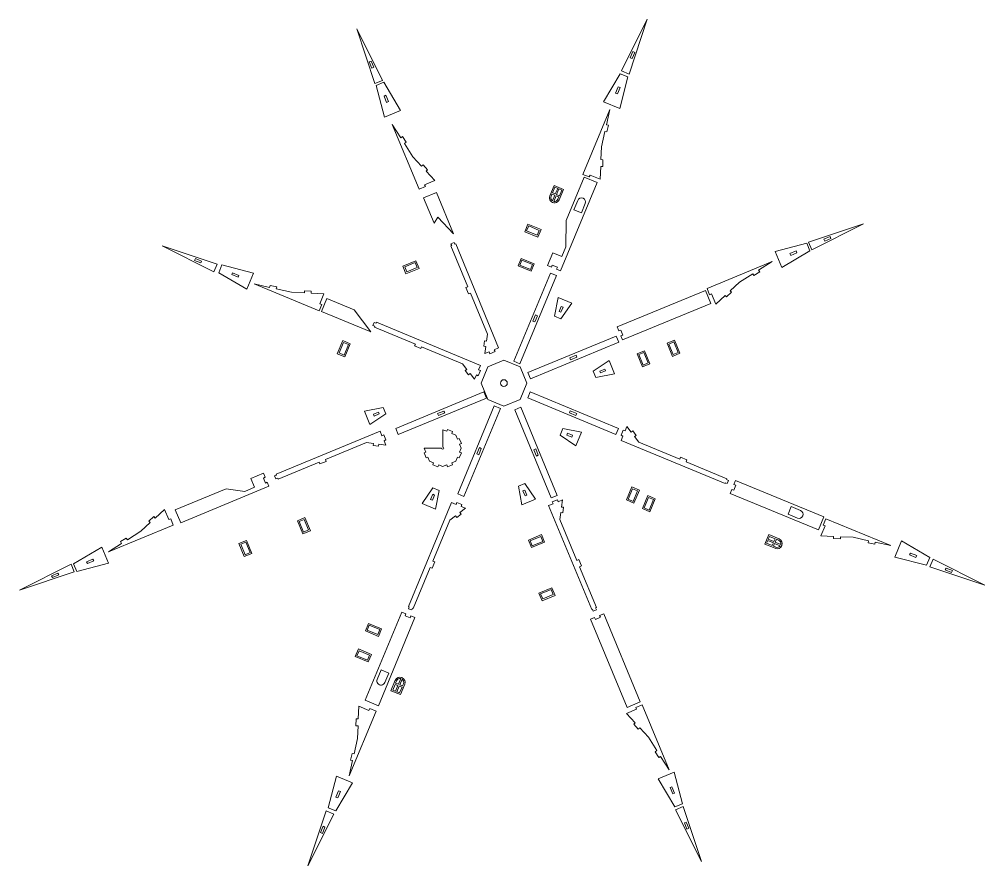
# Model space of a CAD drawing. Header units: millimetres. Extents: x -5563 to 1495, y -1833 to 2679.
# Drawn here: x -5563 to -4147, y -1673 to -432 of the extents above; entities that cross this region are included whole.
import ezdxf

# ---------------------------------------------------------------- set-up
doc = ezdxf.new("R2010")
doc.units = ezdxf.units.MM

msp = doc.modelspace()

# ---------------------------------------------------------------- linework, layer by layer
at = {"color": 7, "linetype": 'Continuous', "lineweight": 15}
for p, q in [((-4679.8, -507.8), (-4641.8, -432.1)), ((-4641.8, -432.1), (-4668.5, -512.5)), ((-5041.2, -526.3), (-5067.9, -445.9)), ((-5067.9, -445.9), (-5030, -521.7)), ((-4666.9, -488.7), (-4663, -479.5)), ((-4660.3, -480.6), (-4664.1, -489.8)), ((-4663, -479.5), (-4660.3, -480.6)), ((-5049.5, -494.4), (-5046.7, -493.3)), ((-5045.6, -503.7), (-5049.5, -494.4)), ((-5046.7, -493.3), (-5042.9, -502.5)), ((-4664.1, -489.8), (-4666.9, -488.7)), ((-5042.9, -502.5), (-5045.6, -503.7)), ((-4668.5, -512.5), (-4679.8, -507.8)), ((-5030, -521.7), (-5041.2, -526.3)), ((-4706, -553.1), (-4681.6, -511.9)), ((-4670.3, -516.6), (-4682.3, -563)), ((-4681.6, -511.9), (-4670.3, -516.6)), ((-5039.3, -529.1), (-5028, -524.4)), ((-5027.4, -575.5), (-5039.3, -529.1)), ((-5028, -524.4), (-5003.7, -565.7)), ((-4688.3, -540.2), (-4684.5, -531)), ((-4681.7, -532.1), (-4685.6, -541.3)), ((-4684.5, -531), (-4681.7, -532.1)), ((-5027.9, -544.7), (-5025.1, -543.5)), ((-5024.1, -553.9), (-5027.9, -544.7)), ((-5025.1, -543.5), (-5021.3, -552.8)), ((-4685.6, -541.3), (-4688.3, -540.2)), ((-5003.7, -565.7), (-5027.4, -575.5)), ((-5021.3, -552.8), (-5024.1, -553.9)), ((-4736.2, -659.5), (-4696.7, -564.3)), ((-4682.3, -563), (-4706, -553.1)), ((-4696.7, -564.3), (-4701.8, -586.9)), ((-5015.7, -586.2), (-5003.3, -605.7)), ((-4976.4, -681.3), (-5015.7, -586.2)), ((-4701.8, -586.9), (-4698.8, -587.5)), ((-4698.8, -587.5), (-4701, -597.3)), ((-5003.3, -605.7), (-5000.8, -604.1)), ((-5000.8, -604.1), (-4995.4, -612.5)), ((-4703.9, -596.7), (-4709, -619.2)), ((-4701, -597.3), (-4703.9, -596.7)), ((-4995.4, -612.5), (-4998, -614.1)), ((-4998, -614.1), (-4985.5, -633.6)), ((-4709, -619.2), (-4709.8, -637.9)), ((-4985.5, -633.6), (-4972.9, -647.4)), ((-4972.9, -647.4), (-4970.7, -645.4)), ((-4970.7, -645.4), (-4963.9, -652.8)), ((-4710.2, -647.9), (-4711, -666.6)), ((-4707.2, -648.1), (-4710.2, -647.9)), ((-4709.8, -637.9), (-4706.8, -638.1)), ((-4706.8, -638.1), (-4707.2, -648.1)), ((-4963.9, -652.8), (-4966.1, -654.8)), ((-4966.1, -654.8), (-4953.5, -668.6)), ((-4734.4, -663.7), (-4760.8, -727.2)), ((-4727, -663.3), (-4736.2, -659.5)), ((-4734.4, -663.7), (-4715.3, -671.6)), ((-4725.8, -660.5), (-4727, -663.3)), ((-4711, -666.6), (-4725.8, -660.5)), ((-4967.1, -677.5), (-4976.4, -681.3)), ((-4953.5, -668.6), (-4968.3, -674.7)), ((-4968.3, -674.7), (-4967.1, -677.5)), ((-4778.5, -675.7), (-4784.8, -691)), ((-4777.4, -678.3), (-4780.8, -686.6)), ((-4764.6, -681.5), (-4778.5, -675.7)), ((-4773.2, -680.1), (-4777.4, -678.3)), ((-4715.3, -671.6), (-4769, -800.9)), ((-4950.9, -685.9), (-4970, -693.8)), ((-4925.8, -746.5), (-4950.9, -685.9)), ((-4781.6, -688.5), (-4782.9, -691.7)), ((-4777.4, -690.2), (-4781.6, -688.5)), ((-4780.9, -698.5), (-4777.4, -690.2)), ((-4780.8, -686.6), (-4776.7, -688.3)), ((-4775.6, -691), (-4779, -699.2)), ((-4776.7, -688.3), (-4773.2, -680.1)), ((-4771.4, -692.7), (-4775.6, -691)), ((-4771.4, -680.8), (-4774.8, -689.1)), ((-4774.8, -689.1), (-4770.7, -690.8)), ((-4772.8, -696), (-4771.4, -692.7)), ((-4767.2, -682.6), (-4771.4, -680.8)), ((-4770.9, -696.7), (-4764.6, -681.5)), ((-4770.7, -690.8), (-4767.2, -682.6)), ((-4954.5, -731.2), (-4970, -693.8)), ((-4743.8, -697.7), (-4749.6, -711.5)), ((-4738.5, -716.1), (-4732.8, -702.3)), ((-4749.6, -711.5), (-4738.5, -716.1)), ((-4954.5, -731.2), (-4949, -722.5)), ((-4949, -722.5), (-4925.8, -746.5)), ((-4816.8, -732.5), (-4821.4, -743.6)), ((-4815.7, -735.2), (-4818.8, -742.5)), ((-4797.7, -740.5), (-4816.8, -732.5)), ((-4800.3, -741.6), (-4815.7, -735.2)), ((-4760.8, -727.2), (-4761.5, -765.6)), ((-4405.5, -759), (-4325, -732.3)), ((-4325, -732.3), (-4400.8, -770.2)), ((-4821.4, -743.6), (-4802.3, -751.6)), ((-4818.8, -742.5), (-4803.4, -748.9)), ((-4803.4, -748.9), (-4800.3, -741.6)), ((-4802.3, -751.6), (-4797.7, -740.5)), ((-5277.3, -802.3), (-5353, -764.3)), ((-5353, -764.3), (-5272.6, -791)), ((-4929.8, -761.2), (-4925.2, -759.3)), ((-4928.6, -763.9), (-4929.8, -761.2)), ((-4929.8, -764.4), (-4928.6, -763.9)), ((-4925.2, -759.3), (-4924, -762)), ((-4924, -762), (-4922.8, -761.5)), ((-4922.8, -761.5), (-4859.8, -914)), ((-4454.4, -772.4), (-4408, -760.5)), ((-4408, -760.5), (-4403.3, -771.8)), ((-4400.8, -770.2), (-4405.5, -759)), ((-4382.8, -754.6), (-4373.6, -750.8)), ((-4381.7, -757.4), (-4382.8, -754.6)), ((-4372.5, -753.5), (-4381.7, -757.4)), ((-4373.6, -750.8), (-4372.5, -753.5)), ((-4905, -824.5), (-4929.8, -764.4)), ((-4780.4, -774.5), (-4788.1, -793)), ((-4767.4, -779.9), (-4780.4, -774.5)), ((-4761.5, -765.6), (-4767.4, -779.9)), ((-4444.6, -796.1), (-4454.4, -772.4)), ((-4403.3, -771.8), (-4444.6, -796.1)), ((-4432.8, -775.7), (-4423.5, -771.9)), ((-4431.6, -778.5), (-4432.8, -775.7)), ((-4422.4, -774.7), (-4431.6, -778.5)), ((-4423.5, -771.9), (-4422.4, -774.7)), ((-5305.7, -785.6), (-5304.5, -782.8)), ((-5296.4, -789.4), (-5305.7, -785.6)), ((-5304.5, -782.8), (-5295.3, -786.6)), ((-5295.3, -786.6), (-5296.4, -789.4)), ((-5272.6, -791), (-5277.3, -802.3)), ((-5270.2, -803.7), (-5265.5, -792.4)), ((-5265.5, -792.4), (-5219.1, -804.4)), ((-4981.1, -786.3), (-5000.3, -794.2)), ((-4982.2, -788.9), (-4997.6, -795.3)), ((-4979.1, -796.3), (-4982.2, -788.9)), ((-4976.5, -797.4), (-4981.1, -786.3)), ((-4826.7, -782.7), (-4831.3, -793.8)), ((-4825.6, -785.3), (-4828.7, -792.7)), ((-4807.6, -790.6), (-4826.7, -782.7)), ((-4810.2, -791.7), (-4825.6, -785.3)), ((-4813.3, -799.1), (-4810.2, -791.7)), ((-4812.2, -801.7), (-4807.6, -790.6)), ((-4781.1, -792.6), (-4782.2, -795.4)), ((-4773.7, -795.7), (-4781.1, -792.6)), ((-4554.2, -826.8), (-4459, -787.5)), ((-4459, -787.5), (-4478.6, -799.9)), ((-5228.9, -828.1), (-5270.2, -803.7)), ((-5251.1, -806.6), (-5250, -803.8)), ((-5241.9, -810.4), (-5251.1, -806.6)), ((-5250, -803.8), (-5240.7, -807.7)), ((-5219.1, -804.4), (-5228.9, -828.1)), ((-5000.3, -794.2), (-4995.7, -805.3)), ((-4997.6, -795.3), (-4994.6, -802.7)), ((-4995.7, -805.3), (-4976.5, -797.4)), ((-4994.6, -802.7), (-4979.1, -796.3)), ((-4783.8, -804.4), (-4837.5, -933.7)), ((-4831.3, -793.8), (-4812.2, -801.7)), ((-4828.7, -792.7), (-4813.3, -799.1)), ((-4788.1, -793), (-4782.2, -795.4)), ((-4775, -808), (-4783.8, -804.4)), ((-4773.7, -795.7), (-4774.8, -798.5)), ((-4774.8, -798.5), (-4769, -800.9)), ((-4487, -805.2), (-4506.5, -817.7)), ((-4485.4, -807.8), (-4487, -805.2)), ((-4476.9, -802.4), (-4485.4, -807.8)), ((-4478.6, -799.9), (-4476.9, -802.4)), ((-5240.7, -807.7), (-5241.9, -810.4)), ((-5218.2, -820.3), (-5195.6, -825.3)), ((-5123.1, -859.8), (-5218.2, -820.3)), ((-4828.6, -937.3), (-4775, -808)), ((-4506.5, -817.7), (-4520.3, -830.3)), ((-5195.6, -825.3), (-5195, -822.4)), ((-5195, -822.4), (-5185.2, -824.6)), ((-5185.2, -824.6), (-5185.9, -827.5)), ((-5185.9, -827.5), (-5163.3, -832.5)), ((-5163.3, -832.5), (-5144.6, -833.4)), ((-5144.6, -833.4), (-5144.5, -830.4)), ((-5144.5, -830.4), (-5134.5, -830.8)), ((-5134.5, -830.8), (-5134.6, -833.8)), ((-5134.6, -833.8), (-5115.9, -834.6)), ((-5115.9, -834.6), (-5122, -849.4)), ((-4907.8, -825.6), (-4905, -824.5)), ((-4903.9, -834.9), (-4907.8, -825.6)), ((-4901.2, -833.7), (-4903.9, -834.9)), ((-4876.3, -893.8), (-4901.2, -833.7)), ((-4556.6, -829.7), (-4686, -883.2)), ((-4556.6, -829.7), (-4548.7, -848.8)), ((-4550.4, -836.1), (-4554.2, -826.8)), ((-4547.6, -834.9), (-4550.4, -836.1)), ((-4541.5, -849.7), (-4547.6, -834.9)), ((-4518.3, -832.5), (-4525.7, -839.3)), ((-4520.3, -830.3), (-4518.3, -832.5)), ((-5119.6, -860.6), (-5111.6, -841.4)), ((-5071.5, -858.1), (-5111.6, -841.4)), ((-4772.6, -840), (-4777.9, -867.4)), ((-4752.7, -848.2), (-4772.6, -840)), ((-4768.5, -871.3), (-4752.7, -848.2)), ((-4548.7, -848.8), (-4678.1, -902.3)), ((-4527.7, -837.1), (-4541.5, -849.7)), ((-4525.7, -839.3), (-4527.7, -837.1)), ((-5119.3, -850.5), (-5123.1, -859.8)), ((-5122, -849.4), (-5119.3, -850.5)), ((-5047.2, -890.6), (-5119.6, -860.6)), ((-5047.2, -890.6), (-5071.5, -858.1)), ((-4768.1, -853.2), (-4771.1, -860.5)), ((-4771.1, -860.5), (-4768.4, -861.7)), ((-4768.4, -861.7), (-4765.3, -854.3)), ((-4765.3, -854.3), (-4768.1, -853.2)), ((-5044.2, -881.2), (-5042.3, -876.6)), ((-5042.3, -876.6), (-5039.5, -877.7)), ((-5039.5, -877.7), (-5039, -876.5)), ((-5039, -876.5), (-4886.6, -939.8)), ((-4805.7, -865.7), (-4809.5, -874.9)), ((-4809.5, -874.9), (-4806.7, -876)), ((-4806.7, -876), (-4802.9, -866.8)), ((-4802.9, -866.8), (-4805.7, -865.7)), ((-4777.9, -867.4), (-4768.5, -871.3)), ((-5041.4, -882.3), (-5044.2, -881.2)), ((-5041.9, -883.5), (-5041.4, -882.3)), ((-4981.9, -908.4), (-5041.9, -883.5)), ((-4686, -883.2), (-4683.5, -889)), ((-4680.8, -887.9), (-4683.5, -889)), ((-4677.7, -895.3), (-4680.8, -887.9)), ((-5088.5, -903.4), (-5096.4, -922.5)), ((-5077.4, -908), (-5088.5, -903.4)), ((-4881.7, -911.7), (-4880.7, -903.8)), ((-4880.7, -903.8), (-4877.7, -904.1)), ((-4877.7, -904.1), (-4876.3, -893.8)), ((-4687.4, -896.8), (-4816.8, -950.3)), ((-4813.1, -959.2), (-4683.7, -905.7)), ((-4683.7, -905.7), (-4687.4, -896.8)), ((-4677.7, -895.3), (-4680.5, -896.4)), ((-4680.5, -896.4), (-4678.1, -902.3)), ((-4601.8, -902.7), (-4612.9, -907.3)), ((-4602.9, -905.3), (-4610.3, -908.4)), ((-4596.5, -920.8), (-4602.9, -905.3)), ((-4593.9, -921.9), (-4601.8, -902.7)), ((-5087.4, -906), (-5093.8, -921.4)), ((-5080, -909.1), (-5087.4, -906)), ((-5086.4, -924.5), (-5080, -909.1)), ((-5085.3, -927.1), (-5077.4, -908)), ((-4983, -911.2), (-4981.9, -908.4)), ((-4973.8, -915), (-4983, -911.2)), ((-4972.7, -912.3), (-4973.8, -915)), ((-4912.6, -937.2), (-4972.7, -912.3)), ((-4878.7, -912.1), (-4881.7, -911.7)), ((-4880.1, -922.4), (-4878.7, -912.1)), ((-4873.6, -919.7), (-4880.1, -922.4)), ((-4872.5, -922.5), (-4873.6, -919.7)), ((-4865.1, -919.5), (-4872.5, -922.5)), ((-4859.8, -914), (-4866.2, -916.7)), ((-4866.2, -916.7), (-4865.1, -919.5)), ((-4645.8, -918.1), (-4656.9, -922.6)), ((-4637.9, -937.2), (-4645.8, -918.1)), ((-4612.9, -907.3), (-4605, -926.4)), ((-4610.3, -908.4), (-4603.9, -923.8)), ((-5096.4, -922.5), (-5085.3, -927.1)), ((-5093.8, -921.4), (-5086.4, -924.5)), ((-4875.8, -942), (-4852.1, -932.2)), ((-4852.1, -932.2), (-4828.4, -942)), ((-4837.5, -933.7), (-4828.6, -937.3)), ((-4746.2, -924.7), (-4755.4, -928.5)), ((-4755.4, -928.5), (-4754.3, -931.3)), ((-4754.3, -931.3), (-4745, -927.5)), ((-4745, -927.5), (-4746.2, -924.7)), ((-4698, -932.4), (-4721.1, -948.1)), ((-4689.8, -952.3), (-4698, -932.4)), ((-4656.9, -922.6), (-4649, -941.8)), ((-4646.9, -920.7), (-4654.3, -923.7)), ((-4654.3, -923.7), (-4647.9, -939.2)), ((-4640.5, -936.1), (-4646.9, -920.7)), ((-4605, -926.4), (-4593.9, -921.9)), ((-4603.9, -923.8), (-4596.5, -920.8)), ((-4906.3, -945.5), (-4912.6, -937.2)), ((-4908.7, -947.3), (-4906.3, -945.5)), ((-4903.8, -953.6), (-4908.7, -947.3)), ((-4886.5, -947.4), (-4889.6, -954.8)), ((-4886.6, -939.8), (-4889.3, -946.2)), ((-4889.3, -946.2), (-4886.5, -947.4)), ((-4885.6, -965.7), (-4875.8, -942)), ((-4828.4, -942), (-4818.5, -965.8)), ((-4721.1, -948.1), (-4717.2, -957.6)), ((-4704.1, -945), (-4711.5, -948)), ((-4711.5, -948), (-4710.3, -950.8)), ((-4710.3, -950.8), (-4702.9, -947.8)), ((-4702.9, -947.8), (-4704.1, -945)), ((-4649, -941.8), (-4637.9, -937.2)), ((-4647.9, -939.2), (-4640.5, -936.1)), ((-4901.4, -951.8), (-4903.8, -953.6)), ((-4895.1, -960.1), (-4901.4, -951.8)), ((-4892.4, -953.6), (-4895.1, -960.1)), ((-4889.6, -954.8), (-4892.4, -953.6)), ((-4816.8, -950.3), (-4813.1, -959.2)), ((-4717.2, -957.6), (-4689.8, -952.3)), ((-4875.8, -989.5), (-4885.6, -965.7)), ((-4818.5, -965.8), (-4828.4, -989.5)), ((-4881.3, -978.7), (-5010.6, -1032.2)), ((-5007, -1041.1), (-4877.6, -987.6)), ((-4877.6, -987.6), (-4881.3, -978.7)), ((-4852.1, -999.3), (-4875.8, -989.5)), ((-4828.4, -989.5), (-4852.1, -999.3)), ((-4813.4, -978.5), (-4817.1, -987.3)), ((-4817.1, -987.3), (-4687.8, -1041)), ((-4684.1, -1032.1), (-4813.4, -978.5)), ((-5029.3, -1001.4), (-5056.7, -1006.6)), ((-5025.4, -1010.9), (-5029.3, -1001.4)), ((-4866.2, -999), (-4919.8, -1128.3)), ((-4911, -1132), (-4857.3, -1002.7)), ((-4857.3, -1002.7), (-4866.2, -999)), ((-4827.3, -1001), (-4836.2, -1004.7)), ((-4836.2, -1004.7), (-4782.7, -1134)), ((-4773.8, -1130.4), (-4827.3, -1001)), ((-5056.7, -1006.6), (-5048.5, -1026.5)), ((-5048.5, -1026.5), (-5025.4, -1010.9)), ((-5036.2, -1008.2), (-5043.5, -1011.2)), ((-5043.5, -1011.2), (-5042.4, -1014)), ((-5042.4, -1014), (-5035, -1010.9)), ((-5035, -1010.9), (-5036.2, -1008.2)), ((-4940.1, -1006.6), (-4949.3, -1010.4)), ((-4949.3, -1010.4), (-4948.2, -1013.2)), ((-4948.2, -1013.2), (-4938.9, -1009.4)), ((-4938.9, -1009.4), (-4940.1, -1006.6)), ((-4754.7, -1006.4), (-4755.8, -1009.2)), ((-4755.8, -1009.2), (-4746.6, -1013)), ((-4745.4, -1010.3), (-4754.7, -1006.4)), ((-4746.6, -1013), (-4745.4, -1010.3)), ((-5010.6, -1032.2), (-5007, -1041.1)), ((-4765.6, -1032.3), (-4769.5, -1041.8)), ((-4738.1, -1037.6), (-4765.6, -1032.3)), ((-4687.8, -1041), (-4684.1, -1032.1)), ((-4674.5, -1035.9), (-4671.8, -1029.5)), ((-4671.8, -1029.5), (-4665.5, -1037.8)), ((-5186.1, -1099.4), (-5033.6, -1036.3)), ((-5033.6, -1036.3), (-5030.9, -1042.8)), ((-5030.9, -1042.8), (-5028.2, -1041.6)), ((-5028.2, -1041.6), (-5025.1, -1049)), ((-4936, -1036.4), (-4941.8, -1034)), ((-4941.8, -1034), (-4941.8, -1059.5)), ((-4934.8, -1033.7), (-4936, -1036.4)), ((-4927.4, -1036.7), (-4934.8, -1033.7)), ((-4928.6, -1039.5), (-4927.4, -1036.7)), ((-4922.7, -1041.9), (-4928.6, -1039.5)), ((-4920.3, -1047.8), (-4922.7, -1041.9)), ((-4917.5, -1046.7), (-4920.3, -1047.8)), ((-4914.4, -1054.1), (-4917.5, -1046.7)), ((-4769.5, -1041.8), (-4746.4, -1057.5)), ((-4758.7, -1039.1), (-4759.8, -1041.9)), ((-4759.8, -1041.9), (-4752.5, -1044.9)), ((-4751.3, -1042.2), (-4758.7, -1039.1)), ((-4752.5, -1044.9), (-4751.3, -1042.2)), ((-4746.4, -1057.5), (-4738.1, -1037.6)), ((-4680.4, -1042.2), (-4677.3, -1034.8)), ((-4677.6, -1043.3), (-4680.4, -1042.2)), ((-4680.3, -1049.8), (-4677.6, -1043.3)), ((-4677.3, -1034.8), (-4674.5, -1035.9)), ((-4665.5, -1037.8), (-4663.1, -1035.9)), ((-4663.1, -1035.9), (-4658.2, -1042.3)), ((-4658.2, -1042.3), (-4660.6, -1044.1)), ((-4660.6, -1044.1), (-4654.3, -1052.4)), ((-5053.8, -1052.8), (-5113.9, -1077.7)), ((-5043.5, -1054.2), (-5053.8, -1052.8)), ((-5043.9, -1057.2), (-5043.5, -1054.2)), ((-5035.9, -1058.2), (-5043.9, -1057.2)), ((-5035.6, -1055.3), (-5035.9, -1058.2)), ((-5025.2, -1056.6), (-5035.6, -1055.3)), ((-5025.1, -1049), (-5027.9, -1050.2)), ((-5027.9, -1050.2), (-5025.2, -1056.6)), ((-4943.4, -1061.1), (-4968.9, -1061)), ((-4968.9, -1061), (-4966.5, -1066.9)), ((-4917.2, -1055.2), (-4914.4, -1054.1)), ((-4914.8, -1061.1), (-4917.2, -1055.2)), ((-4917.2, -1066.9), (-4914.8, -1061.1)), ((-4888, -1060.3), (-4891.9, -1069.5)), ((-4889.1, -1070.7), (-4885.2, -1061.4)), ((-4885.2, -1061.4), (-4888, -1060.3)), ((-4527.9, -1113), (-4680.3, -1049.8)), ((-4654.3, -1052.4), (-4594.2, -1077.3)), ((-4966.5, -1066.9), (-4969.2, -1068.1)), ((-4969.2, -1068.1), (-4966.2, -1075.5)), ((-4966.2, -1075.5), (-4963.4, -1074.3)), ((-4963.4, -1074.3), (-4961, -1080.2)), ((-4922.7, -1080.2), (-4920.3, -1074.3)), ((-4920.3, -1074.3), (-4917.5, -1075.5)), ((-4917.5, -1075.5), (-4914.4, -1068.1)), ((-4914.4, -1068.1), (-4917.2, -1066.9)), ((-4891.9, -1069.5), (-4889.1, -1070.7)), ((-4805.5, -1062.3), (-4808.3, -1063.5)), ((-4808.3, -1063.5), (-4804.5, -1072.7)), ((-4801.7, -1071.6), (-4805.5, -1062.3)), ((-4804.5, -1072.7), (-4801.7, -1071.6)), ((-4594.2, -1077.3), (-4593.1, -1074.5)), ((-4593.1, -1074.5), (-4583.9, -1078.4)), ((-5123.1, -1081.5), (-5183.2, -1106.4)), ((-5122, -1084.3), (-5123.1, -1081.5)), ((-5112.8, -1080.5), (-5122, -1084.3)), ((-5113.9, -1077.7), (-5112.8, -1080.5)), ((-4961, -1080.2), (-4955.1, -1082.6)), ((-4955.1, -1082.6), (-4956.3, -1085.4)), ((-4956.3, -1085.4), (-4948.9, -1088.5)), ((-4948.9, -1088.5), (-4947.7, -1085.7)), ((-4947.7, -1085.7), (-4941.9, -1088.1)), ((-4941.9, -1088.1), (-4936, -1085.7)), ((-4936, -1085.7), (-4934.8, -1088.5)), ((-4934.8, -1088.5), (-4927.4, -1085.4)), ((-4928.6, -1082.6), (-4922.7, -1080.2)), ((-4927.4, -1085.4), (-4928.6, -1082.6)), ((-4583.9, -1078.4), (-4585, -1081.1)), ((-4585, -1081.1), (-4525, -1106)), ((-5223, -1105.5), (-5204.5, -1097.8)), ((-5204.8, -1104.9), (-5202.1, -1103.7)), ((-5204.5, -1097.8), (-5202.1, -1103.7)), ((-5188.4, -1101.7), (-5185.6, -1100.5)), ((-5186.5, -1106.3), (-5188.4, -1101.7)), ((-5185.6, -1100.5), (-5186.1, -1099.4)), ((-5325.9, -1170.5), (-5196.6, -1117)), ((-5217.6, -1118.5), (-5223, -1105.5)), ((-5204.8, -1104.9), (-5201.8, -1112.3)), ((-5201.8, -1112.3), (-5199, -1111.1)), ((-5199, -1111.1), (-5196.6, -1117)), ((-5183.7, -1105.2), (-5186.5, -1106.3)), ((-5183.2, -1106.4), (-5183.7, -1105.2)), ((-4821.5, -1112.9), (-4830.9, -1116.8)), ((-4830.9, -1116.8), (-4825.7, -1144.2)), ((-4805.8, -1136), (-4821.5, -1112.9)), ((-4664.6, -1118), (-4672.5, -1137.1)), ((-4653.5, -1122.6), (-4664.6, -1118)), ((-4527.4, -1111.8), (-4527.9, -1113)), ((-4524.6, -1113), (-4527.4, -1111.8)), ((-4525, -1106), (-4525.5, -1107.2)), ((-4525.5, -1107.2), (-4522.7, -1108.4)), ((-4522.7, -1108.4), (-4524.6, -1113)), ((-4515.1, -1122.7), (-4512.1, -1115.3)), ((-4512.4, -1108.3), (-4514.8, -1114.2)), ((-4512.1, -1115.3), (-4514.8, -1114.2)), ((-4383.1, -1161.9), (-4512.4, -1108.3)), ((-5333.9, -1151.3), (-5259.5, -1120.6)), ((-5259.5, -1120.6), (-5232.2, -1124.5)), ((-5232.2, -1124.5), (-5217.6, -1118.5)), ((-4956.4, -1119.2), (-4972.1, -1142.3)), ((-4956.5, -1128.8), (-4959.6, -1136.2)), ((-4956.8, -1137.4), (-4953.7, -1130)), ((-4953.7, -1130), (-4956.5, -1128.8)), ((-4947, -1123.1), (-4956.4, -1119.2)), ((-4952.2, -1150.5), (-4947, -1123.1)), ((-4919.8, -1128.3), (-4911, -1132)), ((-4821.4, -1122.5), (-4824.2, -1123.7)), ((-4824.2, -1123.7), (-4821.1, -1131.1)), ((-4818.4, -1129.9), (-4821.4, -1122.5)), ((-4821.1, -1131.1), (-4818.4, -1129.9)), ((-4782.7, -1134), (-4773.8, -1130.4)), ((-4663.5, -1120.6), (-4669.9, -1136)), ((-4656.1, -1123.7), (-4663.5, -1120.6)), ((-4662.5, -1139.1), (-4656.1, -1123.7)), ((-4661.5, -1141.7), (-4653.5, -1122.6)), ((-4641.2, -1130.7), (-4649.1, -1149.8)), ((-4630.1, -1135.3), (-4641.2, -1130.7)), ((-4517.9, -1121.5), (-4520.3, -1127.4)), ((-4391, -1181.1), (-4520.3, -1127.4)), ((-4515.1, -1122.7), (-4517.9, -1121.5)), ((-4991.9, -1293.2), (-4928.7, -1140.8)), ((-4972.1, -1142.3), (-4952.2, -1150.5)), ((-4959.6, -1136.2), (-4956.8, -1137.4)), ((-4928.7, -1140.8), (-4922.2, -1143.5)), ((-4922.2, -1143.5), (-4921.1, -1140.8)), ((-4921.1, -1140.8), (-4913.7, -1143.8)), ((-4913.7, -1143.8), (-4914.9, -1146.6)), ((-4825.7, -1144.2), (-4805.8, -1136)), ((-4786.5, -1145.4), (-4780, -1142.7)), ((-4723.4, -1297.9), (-4786.5, -1145.4)), ((-4781.1, -1140), (-4773.7, -1136.9)), ((-4780, -1142.7), (-4781.1, -1140)), ((-4773.7, -1136.9), (-4772.6, -1139.7)), ((-4772.6, -1139.7), (-4766.1, -1137)), ((-4766.1, -1137), (-4767.5, -1147.4)), ((-4672.5, -1137.1), (-4661.5, -1141.7)), ((-4669.9, -1136), (-4662.5, -1139.1)), ((-4640.1, -1133.3), (-4646.5, -1148.8)), ((-4632.7, -1136.4), (-4640.1, -1133.3)), ((-4639.1, -1151.8), (-4632.7, -1136.4)), ((-4638.1, -1154.4), (-4630.1, -1135.3)), ((-5363.4, -1163.6), (-5349.6, -1150.9)), ((-5349.6, -1150.9), (-5343.5, -1165.7)), ((-5333.9, -1151.3), (-5325.9, -1170.5)), ((-4923, -1160.5), (-4931.3, -1166.8)), ((-4921.2, -1162.9), (-4923, -1160.5)), ((-4914.8, -1158), (-4921.2, -1162.9)), ((-4908.4, -1149.3), (-4916.7, -1155.6)), ((-4916.7, -1155.6), (-4914.8, -1158)), ((-4914.9, -1146.6), (-4908.4, -1149.3)), ((-4768.6, -1155.3), (-4769.9, -1165.6)), ((-4765.6, -1155.7), (-4768.6, -1155.3)), ((-4767.5, -1147.4), (-4764.5, -1147.8)), ((-4764.5, -1147.8), (-4765.6, -1155.7)), ((-4649.1, -1149.8), (-4638.1, -1154.4)), ((-4646.5, -1148.8), (-4639.1, -1151.8)), ((-4430.9, -1146.8), (-4435.5, -1157.9)), ((-4435.5, -1157.9), (-4421.7, -1163.6)), ((-4417.1, -1152.5), (-4430.9, -1146.8)), ((-5336.9, -1173.8), (-5432.1, -1213.2)), ((-5384.6, -1183), (-5370.8, -1170.3)), ((-5372.8, -1168.1), (-5365.5, -1161.4)), ((-5370.8, -1170.3), (-5372.8, -1168.1)), ((-5365.5, -1161.4), (-5363.4, -1163.6)), ((-5343.5, -1165.7), (-5340.7, -1164.6)), ((-5340.7, -1164.6), (-5336.9, -1173.8)), ((-5143.8, -1163), (-5154.9, -1167.6)), ((-5154.9, -1167.6), (-5147, -1186.7)), ((-5144.9, -1165.6), (-5152.3, -1168.6)), ((-5152.3, -1168.6), (-5145.9, -1184.1)), ((-5138.5, -1181), (-5144.9, -1165.6)), ((-5135.9, -1182.1), (-5143.8, -1163)), ((-4931.3, -1166.8), (-4956.2, -1226.9)), ((-4769.9, -1165.6), (-4745.1, -1225.7)), ((-4383.1, -1161.9), (-4391, -1181.1)), ((-4383.9, -1173.8), (-4380.1, -1164.5)), ((-4381.2, -1174.9), (-4383.9, -1173.8)), ((-4380.1, -1164.5), (-4285, -1204)), ((-5404.2, -1195.4), (-5384.6, -1183)), ((-5147, -1186.7), (-5135.9, -1182.1)), ((-5145.9, -1184.1), (-5138.5, -1181)), ((-4797, -1187.9), (-4816.2, -1195.8)), ((-4792.4, -1199), (-4797, -1187.9)), ((-4463.8, -1187.8), (-4469.6, -1201.7)), ((-4448.6, -1194.2), (-4463.8, -1187.8)), ((-4387.3, -1189.7), (-4381.2, -1174.9)), ((-5432.1, -1213.2), (-5412.6, -1200.8)), ((-5414.2, -1198.2), (-5405.8, -1192.9)), ((-5412.6, -1200.8), (-5414.2, -1198.2)), ((-5405.8, -1192.9), (-5404.2, -1195.4)), ((-5229.5, -1196.3), (-5240.6, -1200.9)), ((-5240.6, -1200.9), (-5232.7, -1220)), ((-5230.6, -1198.9), (-5238, -1202)), ((-5238, -1202), (-5231.6, -1217.4)), ((-5224.2, -1214.3), (-5230.6, -1198.9)), ((-5221.6, -1215.4), (-5229.5, -1196.3)), ((-4816.2, -1195.8), (-4811.6, -1206.9)), ((-4798.1, -1190.5), (-4813.6, -1196.9)), ((-4813.6, -1196.9), (-4810.5, -1204.3)), ((-4811.6, -1206.9), (-4792.4, -1199)), ((-4810.5, -1204.3), (-4795.1, -1197.9)), ((-4795.1, -1197.9), (-4798.1, -1190.5)), ((-4469.6, -1201.7), (-4454.3, -1208)), ((-4465.2, -1196.5), (-4467, -1200.6)), ((-4467, -1200.6), (-4458.7, -1204)), ((-4457, -1199.9), (-4465.2, -1196.5)), ((-4462.8, -1190.5), (-4464.5, -1194.6)), ((-4464.5, -1194.6), (-4456.2, -1198)), ((-4454.5, -1193.9), (-4462.8, -1190.5)), ((-4458.7, -1204), (-4457, -1199.9)), ((-4455.1, -1200.7), (-4456.8, -1204.8)), ((-4456.2, -1198), (-4454.5, -1193.9)), ((-4446.9, -1204.1), (-4455.1, -1200.7)), ((-4452.6, -1194.6), (-4454.4, -1198.8)), ((-4454.4, -1198.8), (-4446.1, -1202.2)), ((-4449.4, -1196), (-4452.6, -1194.6)), ((-4368.6, -1190.5), (-4387.3, -1189.7)), ((-4368.7, -1193.5), (-4368.6, -1190.5)), ((-4358.7, -1194), (-4368.7, -1193.5)), ((-4358.6, -1191), (-4358.7, -1194)), ((-4339.9, -1191.8), (-4358.6, -1191)), ((-4317.3, -1196.8), (-4339.9, -1191.8)), ((-4318, -1199.8), (-4317.3, -1196.8)), ((-4308.2, -1201.9), (-4318, -1199.8)), ((-4307.6, -1199), (-4308.2, -1201.9)), ((-4285, -1204), (-4307.6, -1199)), ((-4278.8, -1220.9), (-4269, -1197.2)), ((-4269, -1197.2), (-4227.7, -1221.6)), ((-5483, -1230.5), (-5441.7, -1206.1)), ((-5441.7, -1206.1), (-5431.9, -1229.9)), ((-5232.7, -1220), (-5221.6, -1215.4)), ((-5231.6, -1217.4), (-5224.2, -1214.3)), ((-4456.8, -1204.8), (-4453.6, -1206.2)), ((-4257.2, -1217.6), (-4256, -1214.9)), ((-4256, -1214.9), (-4246.8, -1218.7)), ((-5562.6, -1269.3), (-5486.8, -1231.4)), ((-5486.8, -1231.4), (-5482.2, -1242.6)), ((-5478.3, -1241.8), (-5483, -1230.5)), ((-5431.9, -1229.9), (-5478.3, -1241.8)), ((-5463.9, -1227.6), (-5454.6, -1223.8)), ((-5462.7, -1230.3), (-5463.9, -1227.6)), ((-5453.5, -1226.5), (-5462.7, -1230.3)), ((-5454.6, -1223.8), (-5453.5, -1226.5)), ((-4953.4, -1228), (-4957.3, -1237.3)), ((-4956.2, -1226.9), (-4953.4, -1228)), ((-4745.1, -1225.7), (-4742.3, -1224.6)), ((-4742.3, -1224.6), (-4738.5, -1233.8)), ((-4232.4, -1232.9), (-4278.8, -1220.9)), ((-4247.9, -1221.5), (-4257.2, -1217.6)), ((-4246.8, -1218.7), (-4247.9, -1221.5)), ((-4227.7, -1221.6), (-4232.4, -1232.9)), ((-4227.6, -1235.2), (-4222.9, -1224)), ((-4222.9, -1224), (-4147.1, -1262)), ((-5482.2, -1242.6), (-5562.6, -1269.3)), ((-5515.2, -1248.1), (-5506, -1244.3)), ((-5506, -1244.3), (-5504.8, -1247)), ((-4960, -1236.1), (-4985, -1296.1)), ((-4957.3, -1237.3), (-4960, -1236.1)), ((-4738.5, -1233.8), (-4741.3, -1234.9)), ((-4741.3, -1234.9), (-4716.4, -1295)), ((-4147.1, -1262), (-4227.6, -1235.2)), ((-4204.9, -1239.7), (-4203.8, -1236.9)), ((-4195.7, -1243.5), (-4204.9, -1239.7)), ((-4203.8, -1236.9), (-4194.5, -1240.7)), ((-4194.5, -1240.7), (-4195.7, -1243.5)), ((-5514.1, -1250.9), (-5515.2, -1248.1)), ((-5504.8, -1247), (-5514.1, -1250.9)), ((-4781.6, -1265.9), (-4800.8, -1273.9)), ((-4800.8, -1273.9), (-4796.2, -1284.9)), ((-4782.7, -1268.5), (-4798.2, -1274.9)), ((-4779.7, -1275.9), (-4782.7, -1268.5)), ((-4777, -1277), (-4781.6, -1265.9)), ((-4798.2, -1274.9), (-4795.1, -1282.3)), ((-4796.2, -1284.9), (-4777, -1277)), ((-4795.1, -1282.3), (-4779.7, -1275.9)), ((-5055.3, -1430.9), (-5001.6, -1301.6)), ((-4995.8, -1304.1), (-5001.6, -1301.6)), ((-4990.8, -1293.7), (-4991.9, -1293.2)), ((-4991.9, -1296.5), (-4990.8, -1293.7)), ((-4987.3, -1298.4), (-4991.9, -1296.5)), ((-4986.1, -1295.7), (-4987.3, -1298.4)), ((-4985, -1296.1), (-4986.1, -1295.7)), ((-4722.2, -1297.4), (-4723.4, -1297.9)), ((-4721.1, -1300.2), (-4722.2, -1297.4)), ((-4716.5, -1298.3), (-4721.1, -1300.2)), ((-4716.4, -1295), (-4717.6, -1295.5)), ((-4717.6, -1295.5), (-4716.5, -1298.3)), ((-5036.2, -1438.9), (-4982.5, -1309.6)), ((-4996.9, -1306.8), (-4995.8, -1304.1)), ((-4996.9, -1306.8), (-4989.5, -1309.9)), ((-4989.5, -1309.9), (-4988.4, -1307.1)), ((-4982.5, -1309.6), (-4988.4, -1307.1)), ((-4719.1, -1309.5), (-4725, -1311.9)), ((-4671.5, -1441.3), (-4725, -1311.9)), ((-4718, -1312.2), (-4719.1, -1309.5)), ((-4718, -1312.2), (-4710.6, -1309.2)), ((-4705.8, -1304), (-4711.7, -1306.4)), ((-4710.6, -1309.2), (-4711.7, -1306.4)), ((-4652.3, -1433.3), (-4705.8, -1304)), ((-5050.6, -1318.1), (-5055.2, -1329.2)), ((-5055.2, -1329.2), (-5036.1, -1337.1)), ((-5049.5, -1320.7), (-5052.6, -1328.1)), ((-5052.6, -1328.1), (-5037.1, -1334.5)), ((-5031.5, -1326), (-5050.6, -1318.1)), ((-5034.1, -1327.1), (-5049.5, -1320.7)), ((-5037.1, -1334.5), (-5034.1, -1327.1)), ((-5036.1, -1337.1), (-5031.5, -1326)), ((-5065.5, -1355.5), (-5070.1, -1366.6)), ((-5064.4, -1358.1), (-5067.5, -1365.5)), ((-5046.4, -1363.5), (-5065.5, -1355.5)), ((-5049, -1364.5), (-5064.4, -1358.1)), ((-5070.1, -1366.6), (-5051, -1374.5)), ((-5067.5, -1365.5), (-5052.1, -1371.9)), ((-5052.1, -1371.9), (-5049, -1364.5)), ((-5051, -1374.5), (-5046.4, -1363.5)), ((-5032.1, -1386.4), (-5037.9, -1400.3)), ((-5021, -1391), (-5032.1, -1386.4)), ((-5026.8, -1404.9), (-5021, -1391)), ((-5006.8, -1407.4), (-5003.3, -1399.1)), ((-5001.5, -1399.9), (-5004.9, -1408.2)), ((-5011.4, -1401.6), (-5017.7, -1416.9)), ((-5011.7, -1407.5), (-5015.1, -1415.8)), ((-5007.5, -1409.3), (-5011.7, -1407.5)), ((-5011, -1417.5), (-5007.5, -1409.3)), ((-5009.6, -1402.4), (-5010.9, -1405.7)), ((-5010.9, -1405.7), (-5006.8, -1407.4)), ((-5005.7, -1410), (-5009.1, -1418.3)), ((-5001.5, -1411.7), (-5005.7, -1410)), ((-5005, -1420), (-5001.5, -1411.7)), ((-5004.9, -1408.2), (-5000.8, -1409.9)), ((-5003.9, -1422.6), (-4997.6, -1407.4)), ((-5000.8, -1409.9), (-4999.4, -1406.6)), ((-5017.7, -1416.9), (-5003.9, -1422.6)), ((-5015.1, -1415.8), (-5011, -1417.5)), ((-5009.1, -1418.3), (-5005, -1420)), ((-5065.6, -1458.3), (-5064.7, -1439.6)), ((-5064.7, -1439.6), (-5050, -1445.7)), ((-5036.2, -1438.9), (-5055.3, -1430.9)), ((-5050, -1445.7), (-5048.8, -1442.9)), ((-5048.8, -1442.9), (-5039.6, -1446.8)), ((-4652.3, -1433.3), (-4671.5, -1441.3)), ((-4658.6, -1441.3), (-4649.4, -1437.5)), ((-4657.5, -1444.1), (-4658.6, -1441.3)), ((-4649.4, -1437.5), (-4610, -1532.7)), ((-5039.6, -1446.8), (-5079, -1541.9)), ((-4672.3, -1450.2), (-4657.5, -1444.1)), ((-4659.6, -1464), (-4672.3, -1450.2)), ((-5069, -1468.2), (-5068.6, -1458.2)), ((-5066, -1468.3), (-5069, -1468.2)), ((-5068.6, -1458.2), (-5065.6, -1458.3)), ((-5066.8, -1487), (-5066, -1468.3)), ((-4661.8, -1466), (-4659.6, -1464)), ((-4655.1, -1473.4), (-4661.8, -1466)), ((-4652.9, -1471.4), (-4655.1, -1473.4)), ((-4640.2, -1485.2), (-4652.9, -1471.4)), ((-4627.8, -1504.7), (-4640.2, -1485.2)), ((-5071.8, -1509.6), (-5066.8, -1487)), ((-5076.9, -1518.7), (-5074.8, -1508.9)), ((-5074.8, -1508.9), (-5071.8, -1509.6)), ((-4630.3, -1506.3), (-4627.8, -1504.7)), ((-4625, -1514.8), (-4630.3, -1506.3)), ((-4622.4, -1513.1), (-4625, -1514.8)), ((-4610, -1532.7), (-4622.4, -1513.1)), ((-5079, -1541.9), (-5074, -1519.3)), ((-5074, -1519.3), (-5076.9, -1518.7)), ((-5109.7, -1588.5), (-5097.7, -1542.1)), ((-5097.7, -1542.1), (-5074, -1551.9)), ((-4626.1, -1546), (-4602.3, -1536.2)), ((-4602.3, -1536.2), (-4590.4, -1582.6)), ((-5074, -1551.9), (-5098.4, -1593.2)), ((-4601.7, -1587.3), (-4626.1, -1546)), ((-5098.3, -1573), (-5094.4, -1563.8)), ((-5091.7, -1564.9), (-5095.5, -1574.1)), ((-5094.4, -1563.8), (-5091.7, -1564.9)), ((-4608.4, -1559), (-4605.7, -1557.8)), ((-4604.6, -1568.2), (-4608.4, -1559)), ((-4605.7, -1557.8), (-4601.8, -1567.1)), ((-4601.8, -1567.1), (-4604.6, -1568.2)), ((-5095.5, -1574.1), (-5098.3, -1573)), ((-4590.4, -1582.6), (-4601.7, -1587.3)), ((-5139.6, -1673.5), (-5112.8, -1593.1)), ((-5101.6, -1597.7), (-5139.6, -1673.5)), ((-5112.8, -1593.1), (-5101.6, -1597.7)), ((-5098.4, -1593.2), (-5109.7, -1588.5)), ((-4600.4, -1591.4), (-4589.1, -1586.7)), ((-4562.4, -1667.2), (-4600.4, -1591.4)), ((-4589.1, -1586.7), (-4562.4, -1667.2)), ((-4587.5, -1610.5), (-4584.7, -1609.4)), ((-4583.7, -1619.7), (-4587.5, -1610.5)), ((-4584.7, -1609.4), (-4580.9, -1618.6)), ((-5121.1, -1624.9), (-5117.3, -1615.7)), ((-5118.3, -1626.1), (-5121.1, -1624.9)), ((-5114.5, -1616.9), (-5118.3, -1626.1)), ((-5117.3, -1615.7), (-5114.5, -1616.9)), ((-4580.9, -1618.6), (-4583.7, -1619.7))]:
    msp.add_line(p, q, dxfattribs=at)
msp.add_circle((-4852.1, -965.7), 5, dxfattribs=at)
for centre, radius, start, end in [((-4777.9, -693.8), 7.5, 157.4671, 337.4671), ((-4777.9, -693.8), 5.5, 157.4671, 236.9914), ((-4777.9, -693.8), 5.5, 257.9428, 337.4671), ((-4738.3, -700), 6, 337.4671, 157.4671), ((-4941.8, -1061.1), 1.56, 179.9671, 89.9671), ((-4419.4, -1158.1), 6, 247.4671, 67.4671), ((-4451.5, -1201.1), 7.5, 247.4671, 67.4671), ((-4451.5, -1201.1), 5.5, 347.9428, 67.4671), ((-4451.5, -1201.1), 5.5, 247.4671, 326.9914), ((-5032.3, -1402.6), 6, 157.4671, 337.4671), ((-5004.5, -1404.5), 7.5, 337.4671, 157.4671), ((-5004.5, -1404.5), 5.5, 77.9428, 157.4671), ((-5004.5, -1404.5), 5.5, 337.4671, 56.9914)]:
    msp.add_arc(centre, radius, start, end, dxfattribs=at)

doc.saveas('drawing.dxf')
